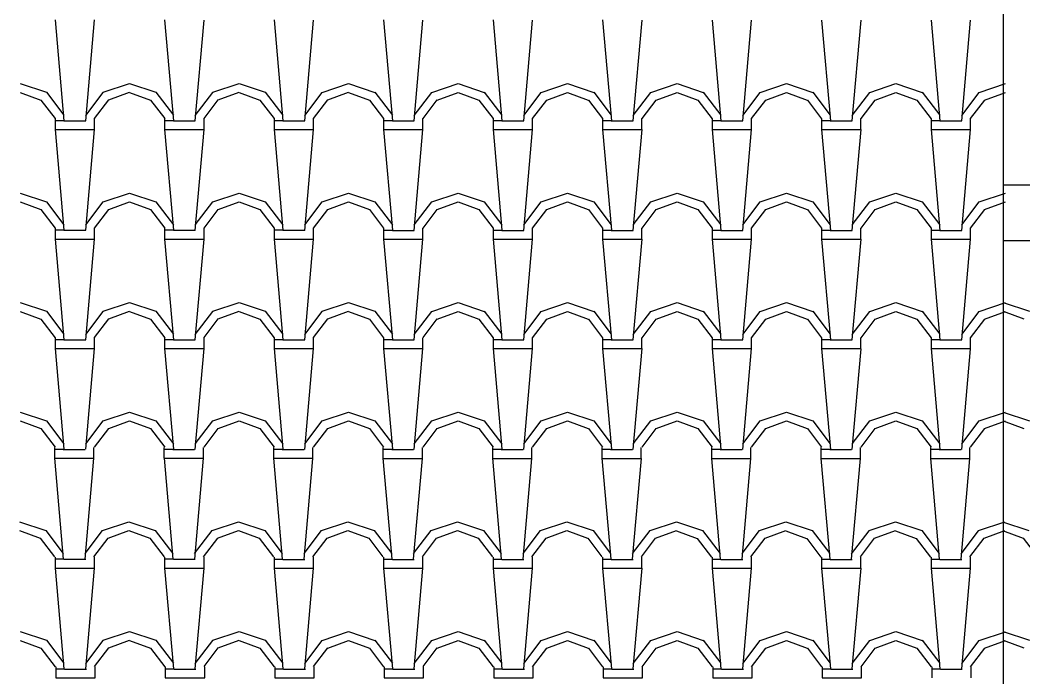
# Model space of a CAD drawing. Extents: x 32549 to 39694, y 7645 to 11950.
# Drawn here: x 33598.4 to 33735.9, y 11452.4 to 11542.4 of the extents above; entities that cross this region are included whole.
import ezdxf

# ---------------------------------------------------------------- set-up
doc = ezdxf.new("R2010")
doc.units = 0
doc.header["$LTSCALE"] = 80
doc.header["$MEASUREMENT"] = 0
doc.layers.add('ROOF', color=11, linetype='CONTINUOUS')
doc.layers.add('TEXT', color=3, linetype='CONTINUOUS')

msp = doc.modelspace()

# ---------------------------------------------------------------- linework, layer by layer
at = {"layer": 'ROOF'}
for p, q in [((33603.17, 11542.46), (33604.37, 11528.66)), ((33607.37, 11528.66), (33608.57, 11542.46)), ((33618.17, 11542.46), (33619.37, 11528.66)), ((33622.37, 11528.65), (33623.57, 11542.45)), ((33633.17, 11542.46), (33634.37, 11528.66)), ((33637.37, 11528.65), (33638.57, 11542.45)), ((33648.18, 11542.46), (33649.38, 11528.66)), ((33652.37, 11528.65), (33653.57, 11542.45)), ((33663.18, 11542.46), (33664.38, 11528.66)), ((33667.38, 11528.65), (33668.58, 11542.45)), ((33678.18, 11542.46), (33679.38, 11528.66)), ((33682.38, 11528.65), (33683.58, 11542.45)), ((33693.18, 11542.45), (33694.38, 11528.65)), ((33697.38, 11528.65), (33698.58, 11542.45)), ((33708.18, 11542.45), (33709.38, 11528.65)), ((33712.38, 11528.64), (33713.58, 11542.44)), ((33723.18, 11542.45), (33724.38, 11528.65)), ((33727.38, 11528.64), (33728.58, 11542.44)), ((33598.37, 11533.76), (33601.97, 11532.56)), ((33609.77, 11532.56), (33613.37, 11533.76)), ((33613.37, 11533.76), (33616.97, 11532.56)), ((33624.77, 11532.56), (33628.37, 11533.76)), ((33628.37, 11533.76), (33631.97, 11532.56)), ((33639.77, 11532.55), (33643.37, 11533.75)), ((33643.37, 11533.75), (33646.97, 11532.55)), ((33654.77, 11532.55), (33658.37, 11533.75)), ((33658.37, 11533.75), (33661.97, 11532.55)), ((33669.77, 11532.55), (33673.37, 11533.75)), ((33673.37, 11533.75), (33676.97, 11532.55)), ((33684.77, 11532.55), (33688.37, 11533.75)), ((33688.37, 11533.75), (33691.97, 11532.55)), ((33699.77, 11532.55), (33703.37, 11533.75)), ((33703.37, 11533.75), (33706.97, 11532.55)), ((33714.77, 11532.55), (33718.37, 11533.75)), ((33718.37, 11533.75), (33721.97, 11532.55)), ((33729.77, 11532.55), (33733.37, 11533.75)), ((33598.37, 11532.55), (33601.22, 11531.5)), ((33601.97, 11532.57), (33604.37, 11529.42)), ((33607.37, 11529.4), (33609.77, 11532.55)), ((33610.52, 11531.51), (33613.37, 11532.56)), ((33613.37, 11532.55), (33616.22, 11531.5)), ((33616.97, 11532.57), (33619.37, 11529.42)), ((33622.37, 11529.4), (33624.77, 11532.55)), ((33625.52, 11531.51), (33628.37, 11532.56)), ((33628.37, 11532.55), (33631.22, 11531.5)), ((33631.97, 11532.57), (33634.37, 11529.42)), ((33637.37, 11529.4), (33639.77, 11532.55)), ((33640.52, 11531.51), (33643.37, 11532.56)), ((33643.37, 11532.55), (33646.22, 11531.5)), ((33646.97, 11532.56), (33649.37, 11529.41)), ((33652.37, 11529.4), (33654.77, 11532.55)), ((33655.52, 11531.5), (33658.37, 11532.55)), ((33658.37, 11532.54), (33661.22, 11531.49)), ((33661.97, 11532.56), (33664.37, 11529.41)), ((33667.37, 11529.4), (33669.77, 11532.55)), ((33670.52, 11531.5), (33673.37, 11532.55)), ((33673.37, 11532.54), (33676.22, 11531.49)), ((33676.97, 11532.56), (33679.37, 11529.41)), ((33682.37, 11529.4), (33684.77, 11532.55)), ((33685.52, 11531.5), (33688.37, 11532.55)), ((33688.37, 11532.54), (33691.22, 11531.49)), ((33691.97, 11532.56), (33694.37, 11529.41)), ((33697.37, 11529.39), (33699.77, 11532.54)), ((33700.52, 11531.5), (33703.37, 11532.55)), ((33703.37, 11532.54), (33706.22, 11531.49)), ((33706.97, 11532.56), (33709.37, 11529.41)), ((33712.37, 11529.39), (33714.77, 11532.54)), ((33715.52, 11531.5), (33718.37, 11532.55)), ((33718.37, 11532.54), (33721.22, 11531.49)), ((33721.97, 11532.56), (33724.37, 11529.41)), ((33727.37, 11529.39), (33729.77, 11532.54)), ((33730.52, 11531.5), (33733.37, 11532.55)), ((33601.23, 11531.5), (33603.18, 11528.95)), ((33608.57, 11528.96), (33610.52, 11531.51)), ((33616.23, 11531.5), (33618.18, 11528.95)), ((33623.57, 11528.96), (33625.52, 11531.51)), ((33631.23, 11531.5), (33633.18, 11528.95)), ((33638.57, 11528.96), (33640.52, 11531.51)), ((33646.23, 11531.5), (33648.18, 11528.95)), ((33653.58, 11528.96), (33655.53, 11531.51)), ((33661.23, 11531.5), (33663.18, 11528.95)), ((33668.58, 11528.95), (33670.53, 11531.5)), ((33676.23, 11531.5), (33678.18, 11528.95)), ((33683.58, 11528.95), (33685.53, 11531.5)), ((33691.23, 11531.49), (33693.18, 11528.94)), ((33698.58, 11528.95), (33700.53, 11531.5)), ((33706.23, 11531.49), (33708.18, 11528.94)), ((33713.58, 11528.95), (33715.53, 11531.5)), ((33721.23, 11531.49), (33723.18, 11528.94)), ((33728.58, 11528.95), (33730.53, 11531.5)), ((33603.17, 11528.96), (33603.17, 11527.46)), ((33604.37, 11528.66), (33603.17, 11528.66)), ((33604.37, 11528.66), (33607.37, 11528.66)), ((33608.57, 11527.46), (33608.57, 11528.96)), ((33618.17, 11528.96), (33618.17, 11527.46)), ((33619.37, 11528.66), (33618.17, 11528.66)), ((33619.37, 11528.66), (33622.37, 11528.66)), ((33623.57, 11527.46), (33623.57, 11528.96)), ((33633.17, 11528.96), (33633.17, 11527.46)), ((33634.37, 11528.66), (33633.17, 11528.66)), ((33634.37, 11528.66), (33637.37, 11528.66)), ((33638.57, 11527.46), (33638.57, 11528.96)), ((33648.17, 11528.95), (33648.17, 11527.45)), ((33649.37, 11528.65), (33648.17, 11528.65)), ((33649.37, 11528.65), (33652.37, 11528.65)), ((33653.57, 11527.45), (33653.57, 11528.95)), ((33663.17, 11528.95), (33663.17, 11527.45)), ((33664.37, 11528.65), (33663.17, 11528.65)), ((33664.37, 11528.65), (33667.37, 11528.65)), ((33668.57, 11527.45), (33668.57, 11528.95)), ((33678.17, 11528.95), (33678.17, 11527.45)), ((33679.37, 11528.65), (33678.17, 11528.65)), ((33679.37, 11528.65), (33682.37, 11528.65)), ((33683.57, 11527.45), (33683.57, 11528.95)), ((33693.17, 11528.95), (33693.17, 11527.45)), ((33694.37, 11528.65), (33693.17, 11528.65)), ((33694.37, 11528.65), (33697.37, 11528.65)), ((33698.57, 11527.45), (33698.57, 11528.95)), ((33708.17, 11528.95), (33708.17, 11527.45)), ((33709.37, 11528.65), (33708.17, 11528.65)), ((33709.37, 11528.65), (33712.37, 11528.65)), ((33713.57, 11527.45), (33713.57, 11528.95)), ((33723.17, 11528.95), (33723.17, 11527.45)), ((33724.37, 11528.65), (33723.17, 11528.65)), ((33724.37, 11528.65), (33727.37, 11528.65)), ((33728.57, 11527.45), (33728.57, 11528.95)), ((33603.17, 11527.46), (33604.37, 11513.66)), ((33603.17, 11527.46), (33604.37, 11527.46)), ((33604.37, 11527.46), (33608.57, 11527.46)), ((33607.37, 11513.66), (33608.57, 11527.46)), ((33618.17, 11527.46), (33619.37, 11513.66)), ((33618.17, 11527.46), (33619.37, 11527.46)), ((33619.37, 11527.46), (33623.57, 11527.46)), ((33622.37, 11513.65), (33623.57, 11527.45)), ((33633.17, 11527.46), (33634.37, 11513.66)), ((33633.17, 11527.46), (33634.37, 11527.46)), ((33634.37, 11527.46), (33638.57, 11527.46)), ((33637.37, 11513.65), (33638.57, 11527.45)), ((33648.17, 11527.45), (33649.37, 11527.45)), ((33648.18, 11527.46), (33649.38, 11513.66)), ((33649.37, 11527.45), (33653.57, 11527.45)), ((33652.37, 11513.65), (33653.57, 11527.45)), ((33663.17, 11527.45), (33664.37, 11527.45)), ((33663.18, 11527.46), (33664.38, 11513.66)), ((33664.37, 11527.45), (33668.57, 11527.45)), ((33667.38, 11513.65), (33668.58, 11527.45)), ((33678.17, 11527.45), (33679.37, 11527.45)), ((33678.18, 11527.46), (33679.38, 11513.66)), ((33679.37, 11527.45), (33683.57, 11527.45)), ((33682.38, 11513.65), (33683.58, 11527.45)), ((33693.17, 11527.45), (33694.37, 11527.45)), ((33693.18, 11527.45), (33694.38, 11513.65)), ((33694.37, 11527.45), (33698.57, 11527.45)), ((33697.38, 11513.65), (33698.58, 11527.45)), ((33708.17, 11527.45), (33709.37, 11527.45)), ((33708.18, 11527.45), (33709.38, 11513.65)), ((33709.37, 11527.45), (33713.57, 11527.45)), ((33712.38, 11513.64), (33713.58, 11527.44)), ((33723.17, 11527.45), (33724.37, 11527.45)), ((33723.18, 11527.45), (33724.38, 11513.65)), ((33724.37, 11527.45), (33728.57, 11527.45)), ((33727.38, 11513.64), (33728.58, 11527.44)), ((33598.37, 11518.76), (33601.97, 11517.56)), ((33609.77, 11517.56), (33613.37, 11518.76)), ((33613.37, 11518.76), (33616.97, 11517.56)), ((33624.77, 11517.56), (33628.37, 11518.76)), ((33628.37, 11518.76), (33631.97, 11517.56)), ((33639.77, 11517.55), (33643.37, 11518.75)), ((33643.37, 11518.75), (33646.97, 11517.55)), ((33654.77, 11517.55), (33658.37, 11518.75)), ((33658.37, 11518.75), (33661.97, 11517.55)), ((33669.77, 11517.55), (33673.37, 11518.75)), ((33673.37, 11518.75), (33676.97, 11517.55)), ((33684.77, 11517.55), (33688.37, 11518.75)), ((33688.37, 11518.75), (33691.97, 11517.55)), ((33699.77, 11517.55), (33703.37, 11518.75)), ((33703.37, 11518.75), (33706.97, 11517.55)), ((33714.77, 11517.55), (33718.37, 11518.75)), ((33718.37, 11518.75), (33721.97, 11517.55)), ((33729.77, 11517.55), (33733.37, 11518.75)), ((33598.37, 11517.55), (33601.22, 11516.5)), ((33601.97, 11517.57), (33604.37, 11514.42)), ((33607.37, 11514.4), (33609.77, 11517.55)), ((33610.52, 11516.51), (33613.37, 11517.56)), ((33613.37, 11517.55), (33616.22, 11516.5)), ((33616.97, 11517.57), (33619.37, 11514.42)), ((33622.37, 11514.4), (33624.77, 11517.55)), ((33625.52, 11516.51), (33628.37, 11517.56)), ((33628.37, 11517.55), (33631.22, 11516.5)), ((33631.97, 11517.57), (33634.37, 11514.42)), ((33637.37, 11514.4), (33639.77, 11517.55)), ((33640.52, 11516.51), (33643.37, 11517.56)), ((33643.37, 11517.55), (33646.22, 11516.5)), ((33646.97, 11517.56), (33649.37, 11514.41)), ((33652.37, 11514.4), (33654.77, 11517.55)), ((33655.52, 11516.5), (33658.37, 11517.55)), ((33658.37, 11517.55), (33661.22, 11516.5)), ((33661.97, 11517.56), (33664.37, 11514.41)), ((33667.37, 11514.4), (33669.77, 11517.55)), ((33670.52, 11516.5), (33673.37, 11517.55)), ((33673.37, 11517.55), (33676.22, 11516.5)), ((33676.97, 11517.56), (33679.37, 11514.41)), ((33682.37, 11514.4), (33684.77, 11517.55)), ((33685.52, 11516.5), (33688.37, 11517.55)), ((33688.37, 11517.54), (33691.22, 11516.49)), ((33691.97, 11517.56), (33694.37, 11514.41)), ((33697.37, 11514.39), (33699.77, 11517.54)), ((33700.52, 11516.5), (33703.37, 11517.55)), ((33703.37, 11517.54), (33706.22, 11516.49)), ((33706.97, 11517.56), (33709.37, 11514.41)), ((33712.37, 11514.39), (33714.77, 11517.54)), ((33715.52, 11516.5), (33718.37, 11517.55)), ((33718.37, 11517.54), (33721.22, 11516.49)), ((33721.97, 11517.56), (33724.37, 11514.41)), ((33727.37, 11514.39), (33729.77, 11517.54)), ((33730.52, 11516.5), (33733.37, 11517.55)), ((33601.23, 11516.5), (33603.18, 11513.95)), ((33608.57, 11513.96), (33610.52, 11516.51)), ((33616.23, 11516.5), (33618.18, 11513.95)), ((33623.57, 11513.96), (33625.52, 11516.51)), ((33631.23, 11516.5), (33633.18, 11513.95)), ((33638.57, 11513.96), (33640.52, 11516.51)), ((33646.23, 11516.5), (33648.18, 11513.95)), ((33653.58, 11513.96), (33655.53, 11516.51)), ((33661.23, 11516.5), (33663.18, 11513.95)), ((33668.58, 11513.95), (33670.53, 11516.5)), ((33676.23, 11516.5), (33678.18, 11513.95)), ((33683.58, 11513.95), (33685.53, 11516.5)), ((33691.23, 11516.49), (33693.18, 11513.94)), ((33698.58, 11513.95), (33700.53, 11516.5)), ((33706.23, 11516.49), (33708.18, 11513.94)), ((33713.58, 11513.95), (33715.53, 11516.5)), ((33721.23, 11516.49), (33723.18, 11513.94)), ((33728.58, 11513.95), (33730.53, 11516.5)), ((33603.17, 11513.96), (33603.17, 11512.46)), ((33604.37, 11513.66), (33603.17, 11513.66)), ((33604.37, 11513.66), (33607.37, 11513.66)), ((33608.57, 11512.46), (33608.57, 11513.96)), ((33618.17, 11513.96), (33618.17, 11512.46)), ((33619.37, 11513.66), (33618.17, 11513.66)), ((33619.37, 11513.66), (33622.37, 11513.66)), ((33623.57, 11512.46), (33623.57, 11513.96)), ((33633.17, 11513.96), (33633.17, 11512.46)), ((33634.37, 11513.66), (33633.17, 11513.66)), ((33634.37, 11513.66), (33637.37, 11513.66)), ((33638.57, 11512.46), (33638.57, 11513.96)), ((33648.17, 11513.95), (33648.17, 11512.45)), ((33649.37, 11513.65), (33648.17, 11513.65)), ((33649.37, 11513.65), (33652.37, 11513.65)), ((33653.57, 11512.45), (33653.57, 11513.95)), ((33663.17, 11513.95), (33663.17, 11512.45)), ((33664.37, 11513.65), (33663.17, 11513.65)), ((33664.37, 11513.65), (33667.37, 11513.65)), ((33668.57, 11512.45), (33668.57, 11513.95)), ((33678.17, 11513.95), (33678.17, 11512.45)), ((33679.37, 11513.65), (33678.17, 11513.65)), ((33679.37, 11513.65), (33682.37, 11513.65)), ((33683.57, 11512.45), (33683.57, 11513.95)), ((33693.17, 11513.95), (33693.17, 11512.45)), ((33694.37, 11513.65), (33693.17, 11513.65)), ((33694.37, 11513.65), (33697.37, 11513.65)), ((33698.57, 11512.45), (33698.57, 11513.95)), ((33708.17, 11513.95), (33708.17, 11512.45)), ((33709.37, 11513.65), (33708.17, 11513.65)), ((33709.37, 11513.65), (33712.37, 11513.65)), ((33713.57, 11512.45), (33713.57, 11513.95)), ((33723.17, 11513.95), (33723.17, 11512.45)), ((33724.37, 11513.65), (33723.17, 11513.65)), ((33724.37, 11513.65), (33727.37, 11513.65)), ((33728.57, 11512.45), (33728.57, 11513.95)), ((33603.17, 11512.46), (33604.37, 11498.66)), ((33603.17, 11512.46), (33604.37, 11512.46)), ((33604.37, 11512.46), (33608.57, 11512.46)), ((33607.37, 11498.66), (33608.57, 11512.46)), ((33618.17, 11512.46), (33619.37, 11498.66)), ((33618.17, 11512.46), (33619.37, 11512.46)), ((33619.37, 11512.46), (33623.57, 11512.46)), ((33622.37, 11498.65), (33623.57, 11512.45)), ((33633.17, 11512.46), (33634.37, 11498.66)), ((33633.17, 11512.46), (33634.37, 11512.46)), ((33634.37, 11512.46), (33638.57, 11512.46)), ((33637.37, 11498.65), (33638.57, 11512.45)), ((33648.17, 11512.45), (33649.37, 11512.45)), ((33648.18, 11512.46), (33649.38, 11498.66)), ((33649.37, 11512.45), (33653.57, 11512.45)), ((33652.37, 11498.65), (33653.57, 11512.45)), ((33663.17, 11512.45), (33664.37, 11512.45)), ((33663.18, 11512.46), (33664.38, 11498.66)), ((33664.37, 11512.45), (33668.57, 11512.45)), ((33667.38, 11498.65), (33668.58, 11512.45)), ((33678.17, 11512.45), (33679.37, 11512.45)), ((33678.18, 11512.46), (33679.38, 11498.66)), ((33679.37, 11512.45), (33683.57, 11512.45)), ((33682.38, 11498.65), (33683.58, 11512.45)), ((33693.17, 11512.45), (33694.37, 11512.45)), ((33693.18, 11512.45), (33694.38, 11498.65)), ((33694.37, 11512.45), (33698.57, 11512.45)), ((33697.38, 11498.65), (33698.58, 11512.45)), ((33708.17, 11512.45), (33709.37, 11512.45)), ((33708.18, 11512.45), (33709.38, 11498.65)), ((33709.37, 11512.45), (33713.57, 11512.45)), ((33712.38, 11498.64), (33713.58, 11512.44)), ((33723.17, 11512.45), (33724.37, 11512.45)), ((33723.18, 11512.45), (33724.38, 11498.65)), ((33724.37, 11512.45), (33728.57, 11512.45)), ((33727.38, 11498.64), (33728.58, 11512.44)), ((33598.37, 11503.76), (33601.97, 11502.56)), ((33609.77, 11502.56), (33613.37, 11503.76)), ((33613.37, 11503.76), (33616.97, 11502.56)), ((33624.77, 11502.56), (33628.37, 11503.76)), ((33628.37, 11503.76), (33631.97, 11502.56)), ((33639.77, 11502.56), (33643.37, 11503.76)), ((33643.37, 11503.76), (33646.97, 11502.56)), ((33654.77, 11502.55), (33658.37, 11503.75)), ((33658.37, 11503.75), (33661.97, 11502.55)), ((33669.77, 11502.55), (33673.37, 11503.75)), ((33673.37, 11503.75), (33676.97, 11502.55)), ((33684.77, 11502.55), (33688.37, 11503.75)), ((33688.37, 11503.75), (33691.97, 11502.55)), ((33699.77, 11502.55), (33703.37, 11503.75)), ((33703.37, 11503.75), (33706.97, 11502.55)), ((33714.77, 11502.55), (33718.37, 11503.75)), ((33718.37, 11503.75), (33721.97, 11502.55)), ((33729.77, 11502.55), (33733.37, 11503.75)), ((33733.05, 11503.77), (33736.65, 11502.57)), ((33598.37, 11502.55), (33601.22, 11501.5)), ((33601.97, 11502.57), (33604.37, 11499.42)), ((33607.37, 11499.4), (33609.77, 11502.55)), ((33610.52, 11501.51), (33613.37, 11502.56)), ((33613.37, 11502.55), (33616.22, 11501.5)), ((33616.97, 11502.57), (33619.37, 11499.42)), ((33622.37, 11499.4), (33624.77, 11502.55)), ((33625.52, 11501.51), (33628.37, 11502.56)), ((33628.37, 11502.55), (33631.22, 11501.5)), ((33631.97, 11502.57), (33634.37, 11499.42)), ((33637.37, 11499.4), (33639.77, 11502.55)), ((33640.52, 11501.51), (33643.37, 11502.56)), ((33643.37, 11502.55), (33646.22, 11501.5)), ((33646.97, 11502.56), (33649.37, 11499.41)), ((33652.37, 11499.4), (33654.77, 11502.55)), ((33655.52, 11501.5), (33658.37, 11502.55)), ((33658.37, 11502.55), (33661.22, 11501.5)), ((33661.97, 11502.56), (33664.37, 11499.41)), ((33667.37, 11499.4), (33669.77, 11502.55)), ((33670.52, 11501.5), (33673.37, 11502.55)), ((33673.37, 11502.55), (33676.22, 11501.5)), ((33676.97, 11502.56), (33679.37, 11499.41)), ((33682.37, 11499.4), (33684.77, 11502.55)), ((33685.52, 11501.5), (33688.37, 11502.55)), ((33688.37, 11502.54), (33691.22, 11501.49)), ((33691.97, 11502.56), (33694.37, 11499.41)), ((33697.37, 11499.4), (33699.77, 11502.55)), ((33700.52, 11501.5), (33703.37, 11502.55)), ((33703.37, 11502.54), (33706.22, 11501.49)), ((33706.97, 11502.56), (33709.37, 11499.41)), ((33712.37, 11499.39), (33714.77, 11502.54)), ((33715.52, 11501.5), (33718.37, 11502.55)), ((33718.37, 11502.54), (33721.22, 11501.49)), ((33721.97, 11502.56), (33724.37, 11499.41)), ((33727.37, 11499.39), (33729.77, 11502.54)), ((33730.52, 11501.5), (33733.37, 11502.55)), ((33733.05, 11502.56), (33735.9, 11501.51)), ((33601.23, 11501.5), (33603.18, 11498.95)), ((33608.57, 11498.96), (33610.52, 11501.51)), ((33616.23, 11501.5), (33618.18, 11498.95)), ((33623.57, 11498.96), (33625.52, 11501.51)), ((33631.23, 11501.5), (33633.18, 11498.95)), ((33638.57, 11498.96), (33640.52, 11501.51)), ((33646.23, 11501.5), (33648.18, 11498.95)), ((33653.58, 11498.96), (33655.53, 11501.51)), ((33661.23, 11501.5), (33663.18, 11498.95)), ((33668.58, 11498.95), (33670.53, 11501.5)), ((33676.23, 11501.5), (33678.18, 11498.95)), ((33683.58, 11498.95), (33685.53, 11501.5)), ((33691.23, 11501.49), (33693.18, 11498.94)), ((33698.58, 11498.95), (33700.53, 11501.5)), ((33706.23, 11501.49), (33708.18, 11498.94)), ((33713.58, 11498.95), (33715.53, 11501.5)), ((33721.23, 11501.49), (33723.18, 11498.94)), ((33728.58, 11498.95), (33730.53, 11501.5)), ((33603.17, 11498.96), (33603.17, 11497.46)), ((33608.57, 11497.46), (33608.57, 11498.96)), ((33618.17, 11498.96), (33618.17, 11497.46)), ((33623.57, 11497.46), (33623.57, 11498.96)), ((33633.17, 11498.96), (33633.17, 11497.46)), ((33638.57, 11497.46), (33638.57, 11498.96)), ((33648.17, 11498.95), (33648.17, 11497.45)), ((33653.57, 11497.45), (33653.57, 11498.95)), ((33663.17, 11498.95), (33663.17, 11497.45)), ((33668.57, 11497.45), (33668.57, 11498.95)), ((33678.17, 11498.95), (33678.17, 11497.45)), ((33683.57, 11497.45), (33683.57, 11498.95)), ((33693.17, 11498.95), (33693.17, 11497.45)), ((33698.57, 11497.45), (33698.57, 11498.95)), ((33708.17, 11498.95), (33708.17, 11497.45)), ((33713.57, 11497.45), (33713.57, 11498.95)), ((33723.17, 11498.95), (33723.17, 11497.45)), ((33728.57, 11497.45), (33728.57, 11498.95)), ((33604.37, 11498.66), (33603.17, 11498.66)), ((33604.37, 11498.66), (33607.37, 11498.66)), ((33619.37, 11498.66), (33618.17, 11498.66)), ((33619.37, 11498.66), (33622.37, 11498.66)), ((33634.37, 11498.66), (33633.17, 11498.66)), ((33634.37, 11498.66), (33637.37, 11498.66)), ((33649.37, 11498.65), (33648.17, 11498.65)), ((33649.37, 11498.65), (33652.37, 11498.65)), ((33664.37, 11498.65), (33663.17, 11498.65)), ((33664.37, 11498.65), (33667.37, 11498.65)), ((33679.37, 11498.65), (33678.17, 11498.65)), ((33679.37, 11498.65), (33682.37, 11498.65)), ((33694.37, 11498.65), (33693.17, 11498.65)), ((33694.37, 11498.65), (33697.37, 11498.65)), ((33709.37, 11498.65), (33708.17, 11498.65)), ((33709.37, 11498.65), (33712.37, 11498.65)), ((33724.37, 11498.65), (33723.17, 11498.65)), ((33724.37, 11498.65), (33727.37, 11498.65)), ((33603.17, 11497.46), (33604.37, 11497.46)), ((33603.17, 11497.46), (33604.37, 11483.66)), ((33604.37, 11497.46), (33608.57, 11497.46)), ((33607.37, 11483.66), (33608.57, 11497.46)), ((33618.17, 11497.46), (33619.37, 11497.46)), ((33618.17, 11497.46), (33619.37, 11483.66)), ((33619.37, 11497.46), (33623.57, 11497.46)), ((33622.37, 11483.65), (33623.57, 11497.45)), ((33633.17, 11497.46), (33634.37, 11497.46)), ((33633.17, 11497.46), (33634.37, 11483.66)), ((33634.37, 11497.46), (33638.57, 11497.46)), ((33637.37, 11483.65), (33638.57, 11497.45)), ((33648.17, 11497.45), (33649.37, 11497.45)), ((33648.18, 11497.46), (33649.38, 11483.66)), ((33649.37, 11497.45), (33653.57, 11497.45)), ((33652.37, 11483.65), (33653.57, 11497.45)), ((33663.17, 11497.45), (33664.37, 11497.45)), ((33663.18, 11497.46), (33664.38, 11483.66)), ((33664.37, 11497.45), (33668.57, 11497.45)), ((33667.38, 11483.65), (33668.58, 11497.45)), ((33678.17, 11497.45), (33679.37, 11497.45)), ((33678.18, 11497.46), (33679.38, 11483.66)), ((33679.37, 11497.45), (33683.57, 11497.45)), ((33682.38, 11483.65), (33683.58, 11497.45)), ((33693.17, 11497.45), (33694.37, 11497.45)), ((33693.18, 11497.45), (33694.38, 11483.65)), ((33694.37, 11497.45), (33698.57, 11497.45)), ((33697.38, 11483.65), (33698.58, 11497.45)), ((33708.17, 11497.45), (33709.37, 11497.45)), ((33708.18, 11497.45), (33709.38, 11483.65)), ((33709.37, 11497.45), (33713.57, 11497.45)), ((33712.38, 11483.64), (33713.58, 11497.44)), ((33723.17, 11497.45), (33724.37, 11497.45)), ((33723.18, 11497.45), (33724.38, 11483.65)), ((33724.37, 11497.45), (33728.57, 11497.45)), ((33727.38, 11483.64), (33728.58, 11497.44)), ((33598.37, 11488.76), (33601.97, 11487.56)), ((33609.77, 11487.56), (33613.37, 11488.76)), ((33613.37, 11488.76), (33616.97, 11487.56)), ((33624.77, 11487.56), (33628.37, 11488.76)), ((33628.37, 11488.76), (33631.97, 11487.56)), ((33639.77, 11487.56), (33643.37, 11488.76)), ((33643.37, 11488.76), (33646.97, 11487.56)), ((33654.77, 11487.55), (33658.37, 11488.75)), ((33658.37, 11488.75), (33661.97, 11487.55)), ((33669.77, 11487.55), (33673.37, 11488.75)), ((33673.37, 11488.75), (33676.97, 11487.55)), ((33684.77, 11487.55), (33688.37, 11488.75)), ((33688.37, 11488.75), (33691.97, 11487.55)), ((33699.77, 11487.55), (33703.37, 11488.75)), ((33703.37, 11488.75), (33706.97, 11487.55)), ((33714.77, 11487.55), (33718.37, 11488.75)), ((33718.37, 11488.75), (33721.97, 11487.55)), ((33729.77, 11487.55), (33733.37, 11488.75)), ((33733.05, 11488.77), (33736.65, 11487.57)), ((33598.37, 11487.55), (33601.22, 11486.5)), ((33601.23, 11486.5), (33603.18, 11483.95)), ((33601.97, 11487.57), (33604.37, 11484.42)), ((33607.37, 11484.4), (33609.77, 11487.55)), ((33608.57, 11483.96), (33610.52, 11486.51)), ((33610.52, 11486.51), (33613.37, 11487.56)), ((33613.37, 11487.55), (33616.22, 11486.5)), ((33616.23, 11486.5), (33618.18, 11483.95)), ((33616.97, 11487.57), (33619.37, 11484.42)), ((33622.37, 11484.4), (33624.77, 11487.55)), ((33623.57, 11483.96), (33625.52, 11486.51)), ((33625.52, 11486.51), (33628.37, 11487.56)), ((33628.37, 11487.55), (33631.22, 11486.5)), ((33631.23, 11486.5), (33633.18, 11483.95)), ((33631.97, 11487.57), (33634.37, 11484.42)), ((33637.37, 11484.4), (33639.77, 11487.55)), ((33638.57, 11483.96), (33640.52, 11486.51)), ((33640.52, 11486.51), (33643.37, 11487.56)), ((33643.37, 11487.55), (33646.22, 11486.5)), ((33646.23, 11486.5), (33648.18, 11483.95)), ((33646.97, 11487.56), (33649.37, 11484.41)), ((33652.37, 11484.4), (33654.77, 11487.55)), ((33653.58, 11483.96), (33655.53, 11486.51)), ((33655.52, 11486.5), (33658.37, 11487.55)), ((33658.37, 11487.55), (33661.22, 11486.5)), ((33661.23, 11486.5), (33663.18, 11483.95)), ((33661.97, 11487.56), (33664.37, 11484.41)), ((33667.37, 11484.4), (33669.77, 11487.55)), ((33668.58, 11483.95), (33670.53, 11486.5)), ((33670.52, 11486.5), (33673.37, 11487.55)), ((33673.37, 11487.55), (33676.22, 11486.5)), ((33676.23, 11486.5), (33678.18, 11483.95)), ((33676.97, 11487.56), (33679.37, 11484.41)), ((33682.37, 11484.4), (33684.77, 11487.55)), ((33683.58, 11483.95), (33685.53, 11486.5)), ((33685.52, 11486.5), (33688.37, 11487.55)), ((33688.37, 11487.54), (33691.22, 11486.49)), ((33691.23, 11486.49), (33693.18, 11483.94)), ((33691.97, 11487.56), (33694.37, 11484.41)), ((33697.37, 11484.4), (33699.77, 11487.55)), ((33698.58, 11483.95), (33700.53, 11486.5)), ((33700.52, 11486.5), (33703.37, 11487.55)), ((33703.37, 11487.54), (33706.22, 11486.49)), ((33706.23, 11486.49), (33708.18, 11483.94)), ((33706.97, 11487.56), (33709.37, 11484.41)), ((33712.37, 11484.39), (33714.77, 11487.54)), ((33713.58, 11483.95), (33715.53, 11486.5)), ((33715.52, 11486.5), (33718.37, 11487.55)), ((33718.37, 11487.54), (33721.22, 11486.49)), ((33721.23, 11486.49), (33723.18, 11483.94)), ((33721.97, 11487.56), (33724.37, 11484.41)), ((33727.37, 11484.39), (33729.77, 11487.54)), ((33728.58, 11483.95), (33730.53, 11486.5)), ((33730.52, 11486.5), (33733.37, 11487.55)), ((33733.05, 11487.56), (33735.9, 11486.51)), ((33603.08, 11483.93), (33603.08, 11482.43)), ((33608.48, 11482.43), (33608.48, 11483.93)), ((33618.08, 11483.93), (33618.08, 11482.43)), ((33623.48, 11482.43), (33623.48, 11483.93)), ((33633.08, 11483.93), (33633.08, 11482.43)), ((33638.48, 11482.43), (33638.48, 11483.93)), ((33648.08, 11483.92), (33648.08, 11482.42)), ((33653.48, 11482.42), (33653.48, 11483.92)), ((33663.08, 11483.92), (33663.08, 11482.42)), ((33668.48, 11482.42), (33668.48, 11483.92)), ((33678.08, 11483.92), (33678.08, 11482.42)), ((33683.48, 11482.42), (33683.48, 11483.92)), ((33693.08, 11483.92), (33693.08, 11482.42)), ((33698.48, 11482.42), (33698.48, 11483.92)), ((33708.09, 11483.92), (33708.09, 11482.42)), ((33713.49, 11482.42), (33713.49, 11483.92)), ((33723.09, 11483.92), (33723.09, 11482.42)), ((33728.49, 11482.42), (33728.49, 11483.92)), ((33604.28, 11483.63), (33603.08, 11483.63)), ((33603.08, 11482.43), (33604.28, 11482.43)), ((33603.09, 11482.43), (33604.29, 11468.63)), ((33604.28, 11483.63), (33607.28, 11483.63)), ((33604.28, 11482.43), (33608.48, 11482.43)), ((33607.28, 11468.63), (33608.48, 11482.43)), ((33619.28, 11483.63), (33618.08, 11483.63)), ((33618.08, 11482.43), (33619.28, 11482.43)), ((33618.09, 11482.43), (33619.29, 11468.63)), ((33619.28, 11483.63), (33622.28, 11483.63)), ((33619.28, 11482.43), (33623.48, 11482.43)), ((33622.29, 11468.63), (33623.49, 11482.43)), ((33634.28, 11483.63), (33633.08, 11483.63)), ((33633.08, 11482.43), (33634.28, 11482.43)), ((33633.09, 11482.43), (33634.29, 11468.63)), ((33634.28, 11483.63), (33637.28, 11483.63)), ((33634.28, 11482.43), (33638.48, 11482.43)), ((33637.29, 11468.62), (33638.49, 11482.42)), ((33649.28, 11483.62), (33648.08, 11483.62)), ((33648.08, 11482.42), (33649.28, 11482.42)), ((33648.09, 11482.43), (33649.29, 11468.63)), ((33649.28, 11483.62), (33652.28, 11483.62)), ((33649.28, 11482.42), (33653.48, 11482.42)), ((33652.29, 11468.62), (33653.49, 11482.42)), ((33664.28, 11483.62), (33663.08, 11483.62)), ((33663.08, 11482.42), (33664.28, 11482.42)), ((33663.09, 11482.43), (33664.29, 11468.63)), ((33664.28, 11483.62), (33667.28, 11483.62)), ((33664.28, 11482.42), (33668.48, 11482.42)), ((33667.29, 11468.62), (33668.49, 11482.42)), ((33679.28, 11483.62), (33678.08, 11483.62)), ((33678.08, 11482.42), (33679.28, 11482.42)), ((33678.09, 11482.43), (33679.29, 11468.63)), ((33679.28, 11483.62), (33682.28, 11483.62)), ((33679.28, 11482.42), (33683.48, 11482.42)), ((33682.29, 11468.62), (33683.49, 11482.42)), ((33694.28, 11483.62), (33693.08, 11483.62)), ((33693.08, 11482.42), (33694.28, 11482.42)), ((33693.09, 11482.42), (33694.29, 11468.62)), ((33694.28, 11483.62), (33697.28, 11483.62)), ((33694.28, 11482.42), (33698.48, 11482.42)), ((33697.29, 11468.62), (33698.49, 11482.42)), ((33709.29, 11483.62), (33708.09, 11483.62)), ((33708.09, 11482.42), (33709.29, 11468.62)), ((33708.09, 11482.42), (33709.29, 11482.42)), ((33709.29, 11483.62), (33712.29, 11483.62)), ((33709.29, 11482.42), (33713.49, 11482.42)), ((33712.29, 11468.62), (33713.49, 11482.42)), ((33724.29, 11483.62), (33723.09, 11483.62)), ((33723.09, 11482.42), (33724.29, 11468.62)), ((33723.09, 11482.42), (33724.29, 11482.42)), ((33724.29, 11483.62), (33727.29, 11483.62)), ((33724.29, 11482.42), (33728.49, 11482.42)), ((33727.29, 11468.61), (33728.49, 11482.41)), ((33598.28, 11473.73), (33601.88, 11472.53)), ((33609.68, 11472.53), (33613.28, 11473.73)), ((33613.28, 11473.73), (33616.88, 11472.53)), ((33624.68, 11472.53), (33628.28, 11473.73)), ((33628.28, 11473.73), (33631.88, 11472.53)), ((33639.68, 11472.53), (33643.28, 11473.73)), ((33643.28, 11473.73), (33646.88, 11472.53)), ((33654.68, 11472.52), (33658.28, 11473.72)), ((33658.28, 11473.72), (33661.88, 11472.52)), ((33669.68, 11472.52), (33673.28, 11473.72)), ((33673.28, 11473.72), (33676.88, 11472.52)), ((33684.68, 11472.52), (33688.28, 11473.72)), ((33688.28, 11473.72), (33691.88, 11472.52)), ((33699.68, 11472.52), (33703.28, 11473.72)), ((33703.28, 11473.72), (33706.88, 11472.52)), ((33714.69, 11472.52), (33718.29, 11473.72)), ((33718.29, 11473.72), (33721.89, 11472.52)), ((33729.69, 11472.52), (33733.29, 11473.72)), ((33732.96, 11473.74), (33736.56, 11472.54)), ((33598.28, 11472.52), (33601.13, 11471.47)), ((33601.14, 11471.47), (33603.09, 11468.92)), ((33601.88, 11472.54), (33604.28, 11469.39)), ((33607.28, 11469.38), (33609.68, 11472.53)), ((33608.49, 11468.93), (33610.44, 11471.48)), ((33610.43, 11471.48), (33613.28, 11472.53)), ((33613.28, 11472.52), (33616.13, 11471.47)), ((33616.14, 11471.47), (33618.09, 11468.92)), ((33616.88, 11472.54), (33619.28, 11469.39)), ((33622.28, 11469.37), (33624.68, 11472.52)), ((33623.49, 11468.93), (33625.44, 11471.48)), ((33625.43, 11471.48), (33628.28, 11472.53)), ((33628.28, 11472.52), (33631.13, 11471.47)), ((33631.14, 11471.47), (33633.09, 11468.92)), ((33631.88, 11472.54), (33634.28, 11469.39)), ((33637.28, 11469.37), (33639.68, 11472.52)), ((33638.49, 11468.93), (33640.44, 11471.48)), ((33640.43, 11471.48), (33643.28, 11472.53)), ((33643.28, 11472.52), (33646.13, 11471.47)), ((33646.14, 11471.47), (33648.09, 11468.92)), ((33646.88, 11472.54), (33649.28, 11469.39)), ((33652.28, 11469.37), (33654.68, 11472.52)), ((33653.49, 11468.93), (33655.44, 11471.48)), ((33655.43, 11471.47), (33658.28, 11472.52)), ((33658.28, 11472.52), (33661.13, 11471.47)), ((33661.14, 11471.47), (33663.09, 11468.92)), ((33661.88, 11472.53), (33664.28, 11469.38)), ((33667.28, 11469.37), (33669.68, 11472.52)), ((33668.49, 11468.93), (33670.44, 11471.48)), ((33670.43, 11471.47), (33673.28, 11472.52)), ((33673.28, 11472.52), (33676.13, 11471.47)), ((33676.14, 11471.47), (33678.09, 11468.92)), ((33676.88, 11472.53), (33679.28, 11469.38)), ((33682.28, 11469.37), (33684.68, 11472.52)), ((33683.49, 11468.93), (33685.44, 11471.48)), ((33685.43, 11471.47), (33688.28, 11472.52)), ((33688.28, 11472.51), (33691.13, 11471.46)), ((33691.14, 11471.46), (33693.09, 11468.91)), ((33691.88, 11472.53), (33694.28, 11469.38)), ((33697.28, 11469.37), (33699.68, 11472.52)), ((33698.49, 11468.92), (33700.44, 11471.47)), ((33700.43, 11471.47), (33703.28, 11472.52)), ((33703.28, 11472.51), (33706.13, 11471.46)), ((33706.14, 11471.46), (33708.09, 11468.91)), ((33706.89, 11472.53), (33709.29, 11469.38)), ((33712.28, 11469.36), (33714.69, 11472.51)), ((33713.49, 11468.92), (33715.44, 11471.47)), ((33715.44, 11471.47), (33718.29, 11472.52)), ((33718.29, 11472.51), (33721.14, 11471.46)), ((33721.14, 11471.46), (33723.09, 11468.91)), ((33721.89, 11472.53), (33724.29, 11469.38)), ((33727.29, 11469.36), (33729.69, 11472.51)), ((33728.49, 11468.92), (33730.44, 11471.47)), ((33730.44, 11471.47), (33733.29, 11472.52)), ((33732.96, 11472.53), (33735.81, 11471.48)), ((33735.81, 11471.48), (33737.76, 11468.93)), ((33603.17, 11468.9), (33603.17, 11467.4)), ((33608.57, 11467.4), (33608.57, 11468.9)), ((33618.17, 11468.9), (33618.17, 11467.4)), ((33623.57, 11467.4), (33623.57, 11468.9)), ((33633.17, 11468.89), (33633.17, 11467.39)), ((33638.57, 11467.39), (33638.57, 11468.89)), ((33648.17, 11468.89), (33648.17, 11467.39)), ((33653.57, 11467.39), (33653.57, 11468.89)), ((33663.17, 11468.89), (33663.17, 11467.39)), ((33668.57, 11467.39), (33668.57, 11468.89)), ((33678.17, 11468.89), (33678.17, 11467.39)), ((33683.57, 11467.39), (33683.57, 11468.89)), ((33693.17, 11468.89), (33693.17, 11467.39)), ((33698.57, 11467.39), (33698.57, 11468.89)), ((33708.17, 11468.89), (33708.17, 11467.39)), ((33713.57, 11467.39), (33713.57, 11468.89)), ((33723.17, 11468.88), (33723.17, 11467.38)), ((33728.57, 11467.38), (33728.57, 11468.88)), ((33604.37, 11468.6), (33603.17, 11468.6)), ((33603.17, 11467.4), (33604.37, 11453.6)), ((33603.17, 11467.4), (33604.37, 11467.4)), ((33604.37, 11468.6), (33607.37, 11468.6)), ((33604.37, 11467.4), (33608.57, 11467.4)), ((33607.37, 11453.59), (33608.57, 11467.39)), ((33619.37, 11468.6), (33618.17, 11468.6)), ((33618.17, 11467.4), (33619.37, 11453.6)), ((33618.17, 11467.4), (33619.37, 11467.4)), ((33619.37, 11468.6), (33622.37, 11468.6)), ((33619.37, 11467.4), (33623.57, 11467.4)), ((33622.37, 11453.59), (33623.57, 11467.39)), ((33634.37, 11468.59), (33633.17, 11468.59)), ((33633.17, 11467.4), (33634.37, 11453.6)), ((33633.17, 11467.39), (33634.37, 11467.39)), ((33634.37, 11468.59), (33637.37, 11468.59)), ((33634.37, 11467.39), (33638.57, 11467.39)), ((33637.37, 11453.59), (33638.57, 11467.39)), ((33649.37, 11468.59), (33648.17, 11468.59)), ((33648.17, 11467.39), (33649.37, 11467.39)), ((33648.18, 11467.4), (33649.38, 11453.6)), ((33649.37, 11468.59), (33652.37, 11468.59)), ((33649.37, 11467.39), (33653.57, 11467.39)), ((33652.37, 11453.59), (33653.57, 11467.39)), ((33664.37, 11468.59), (33663.17, 11468.59)), ((33663.17, 11467.39), (33664.37, 11467.39)), ((33663.18, 11467.39), (33664.38, 11453.59)), ((33664.37, 11468.59), (33667.37, 11468.59)), ((33664.37, 11467.39), (33668.57, 11467.39)), ((33667.38, 11453.59), (33668.58, 11467.39)), ((33679.37, 11468.59), (33678.17, 11468.59)), ((33678.17, 11467.39), (33679.37, 11467.39)), ((33678.18, 11467.39), (33679.38, 11453.59)), ((33679.37, 11468.59), (33682.37, 11468.59)), ((33679.37, 11467.39), (33683.57, 11467.39)), ((33682.38, 11453.59), (33683.58, 11467.39)), ((33694.37, 11468.59), (33693.17, 11468.59)), ((33693.17, 11467.39), (33694.37, 11467.39)), ((33693.18, 11467.39), (33694.38, 11453.59)), ((33694.37, 11468.59), (33697.37, 11468.59)), ((33694.37, 11467.39), (33698.57, 11467.39)), ((33697.38, 11453.59), (33698.58, 11467.39)), ((33709.37, 11468.59), (33708.17, 11468.59)), ((33708.17, 11467.39), (33709.37, 11467.39)), ((33708.18, 11467.39), (33709.38, 11453.59)), ((33709.37, 11468.59), (33712.37, 11468.59)), ((33709.37, 11467.39), (33713.57, 11467.39)), ((33712.38, 11453.58), (33713.58, 11467.38)), ((33724.37, 11468.58), (33723.17, 11468.58)), ((33723.17, 11467.38), (33724.37, 11467.38)), ((33723.18, 11467.39), (33724.38, 11453.59)), ((33724.37, 11468.58), (33727.37, 11468.58)), ((33724.37, 11467.38), (33728.57, 11467.38)), ((33727.38, 11453.58), (33728.58, 11467.38)), ((33598.37, 11458.7), (33601.97, 11457.5)), ((33609.77, 11457.5), (33613.37, 11458.7)), ((33613.37, 11458.7), (33616.97, 11457.5)), ((33624.77, 11457.5), (33628.37, 11458.7)), ((33628.37, 11458.7), (33631.97, 11457.5)), ((33639.77, 11457.49), (33643.37, 11458.69)), ((33643.37, 11458.69), (33646.97, 11457.49)), ((33654.77, 11457.49), (33658.37, 11458.69)), ((33658.37, 11458.69), (33661.97, 11457.49)), ((33669.77, 11457.49), (33673.37, 11458.69)), ((33673.37, 11458.69), (33676.97, 11457.49)), ((33684.77, 11457.49), (33688.37, 11458.69)), ((33688.37, 11458.69), (33691.97, 11457.49)), ((33699.77, 11457.49), (33703.37, 11458.69)), ((33703.37, 11458.69), (33706.97, 11457.49)), ((33714.77, 11457.49), (33718.37, 11458.69)), ((33718.37, 11458.69), (33721.97, 11457.49)), ((33729.77, 11457.48), (33733.37, 11458.68)), ((33733.05, 11458.71), (33736.65, 11457.51)), ((33598.37, 11457.49), (33601.22, 11456.44)), ((33601.23, 11456.44), (33603.18, 11453.89)), ((33601.97, 11457.51), (33604.37, 11454.36)), ((33607.37, 11454.34), (33609.77, 11457.49)), ((33608.57, 11453.9), (33610.52, 11456.45)), ((33610.52, 11456.45), (33613.37, 11457.5)), ((33613.37, 11457.49), (33616.22, 11456.44)), ((33616.23, 11456.44), (33618.18, 11453.89)), ((33616.97, 11457.51), (33619.37, 11454.36)), ((33622.37, 11454.34), (33624.77, 11457.49)), ((33623.57, 11453.9), (33625.52, 11456.45)), ((33625.52, 11456.45), (33628.37, 11457.5)), ((33628.37, 11457.49), (33631.22, 11456.44)), ((33631.23, 11456.44), (33633.18, 11453.89)), ((33631.97, 11457.5), (33634.37, 11454.35)), ((33637.37, 11454.34), (33639.77, 11457.49)), ((33638.57, 11453.9), (33640.52, 11456.45)), ((33640.52, 11456.44), (33643.37, 11457.49)), ((33643.37, 11457.49), (33646.22, 11456.44)), ((33646.23, 11456.44), (33648.18, 11453.89)), ((33646.97, 11457.5), (33649.37, 11454.35)), ((33652.37, 11454.34), (33654.77, 11457.49)), ((33653.58, 11453.9), (33655.53, 11456.45)), ((33655.52, 11456.44), (33658.37, 11457.49)), ((33658.37, 11457.48), (33661.22, 11456.43)), ((33661.23, 11456.43), (33663.18, 11453.88)), ((33661.97, 11457.5), (33664.37, 11454.35)), ((33667.37, 11454.34), (33669.77, 11457.49)), ((33668.58, 11453.89), (33670.53, 11456.44)), ((33670.52, 11456.44), (33673.37, 11457.49)), ((33673.37, 11457.48), (33676.22, 11456.43)), ((33676.23, 11456.43), (33678.18, 11453.88)), ((33676.97, 11457.5), (33679.37, 11454.35)), ((33682.37, 11454.34), (33684.77, 11457.49)), ((33683.58, 11453.89), (33685.53, 11456.44)), ((33685.52, 11456.44), (33688.37, 11457.49)), ((33688.37, 11457.48), (33691.22, 11456.43)), ((33691.23, 11456.43), (33693.18, 11453.88)), ((33691.97, 11457.5), (33694.37, 11454.35)), ((33697.37, 11454.33), (33699.77, 11457.48)), ((33698.58, 11453.89), (33700.53, 11456.44)), ((33700.52, 11456.44), (33703.37, 11457.49)), ((33703.37, 11457.48), (33706.22, 11456.43)), ((33706.23, 11456.43), (33708.18, 11453.88)), ((33706.97, 11457.5), (33709.37, 11454.35)), ((33712.37, 11454.33), (33714.77, 11457.48)), ((33713.58, 11453.89), (33715.53, 11456.44)), ((33715.52, 11456.44), (33718.37, 11457.49)), ((33718.37, 11457.48), (33721.22, 11456.43)), ((33721.23, 11456.43), (33723.18, 11453.88)), ((33721.97, 11457.5), (33724.37, 11454.35)), ((33727.37, 11454.33), (33729.77, 11457.48)), ((33728.58, 11453.89), (33730.53, 11456.44)), ((33730.52, 11456.43), (33733.37, 11457.48)), ((33733.05, 11457.5), (33735.9, 11456.45)), ((33603.26, 11453.87), (33603.26, 11452.37)), ((33604.46, 11453.57), (33603.26, 11453.57)), ((33604.46, 11453.57), (33607.46, 11453.57)), ((33608.66, 11452.37), (33608.66, 11453.87)), ((33618.26, 11453.86), (33618.26, 11452.36)), ((33619.46, 11453.56), (33618.26, 11453.56)), ((33619.46, 11453.56), (33622.46, 11453.56)), ((33623.66, 11452.36), (33623.66, 11453.86)), ((33633.26, 11453.86), (33633.26, 11452.36)), ((33634.46, 11453.56), (33633.26, 11453.56)), ((33634.46, 11453.56), (33637.46, 11453.56)), ((33638.66, 11452.36), (33638.66, 11453.86)), ((33648.26, 11453.86), (33648.26, 11452.36)), ((33649.46, 11453.56), (33648.26, 11453.56)), ((33649.46, 11453.56), (33652.46, 11453.56)), ((33653.66, 11452.36), (33653.66, 11453.86)), ((33663.26, 11453.86), (33663.26, 11452.36)), ((33664.46, 11453.56), (33663.26, 11453.56)), ((33664.46, 11453.56), (33667.46, 11453.56)), ((33668.66, 11452.36), (33668.66, 11453.86)), ((33678.26, 11453.86), (33678.26, 11452.36)), ((33679.46, 11453.56), (33678.26, 11453.56)), ((33679.46, 11453.56), (33682.46, 11453.56)), ((33683.66, 11452.36), (33683.66, 11453.86)), ((33693.26, 11453.86), (33693.26, 11452.36)), ((33694.46, 11453.56), (33693.26, 11453.56)), ((33694.46, 11453.56), (33697.46, 11453.56)), ((33698.66, 11452.36), (33698.66, 11453.86)), ((33708.26, 11453.85), (33708.26, 11452.35)), ((33709.46, 11453.55), (33708.26, 11453.55)), ((33709.46, 11453.55), (33712.46, 11453.55)), ((33713.66, 11452.35), (33713.66, 11453.85)), ((33723.26, 11453.85), (33723.26, 11452.35)), ((33724.46, 11453.55), (33723.26, 11453.55)), ((33724.46, 11453.55), (33727.46, 11453.55)), ((33728.66, 11452.35), (33728.66, 11453.85)), ((33603.26, 11452.37), (33604.46, 11452.37)), ((33604.46, 11452.37), (33608.66, 11452.37)), ((33618.26, 11452.36), (33619.46, 11452.36)), ((33619.46, 11452.36), (33623.66, 11452.36)), ((33633.26, 11452.36), (33634.46, 11452.36)), ((33634.46, 11452.36), (33638.66, 11452.36)), ((33648.26, 11452.36), (33649.46, 11452.36)), ((33649.46, 11452.36), (33653.66, 11452.36)), ((33663.26, 11452.36), (33664.46, 11452.36)), ((33664.46, 11452.36), (33668.66, 11452.36)), ((33678.26, 11452.36), (33679.46, 11452.36)), ((33679.46, 11452.36), (33683.66, 11452.36)), ((33693.26, 11452.36), (33694.46, 11452.36)), ((33694.46, 11452.36), (33698.66, 11452.36)), ((33708.26, 11452.35), (33709.46, 11452.35)), ((33709.46, 11452.35), (33713.66, 11452.35))]:
    msp.add_line(p, q, dxfattribs=at)
at = {"layer": 'TEXT'}
for p, q in [((33733.05, 11629.26), (33733.05, 11433.64)), ((33733.05, 11519.89), (33883.05, 11519.89)), ((33733.05, 11512.26), (33883.05, 11512.26))]:
    msp.add_line(p, q, dxfattribs=at)

doc.saveas('drawing.dxf')
